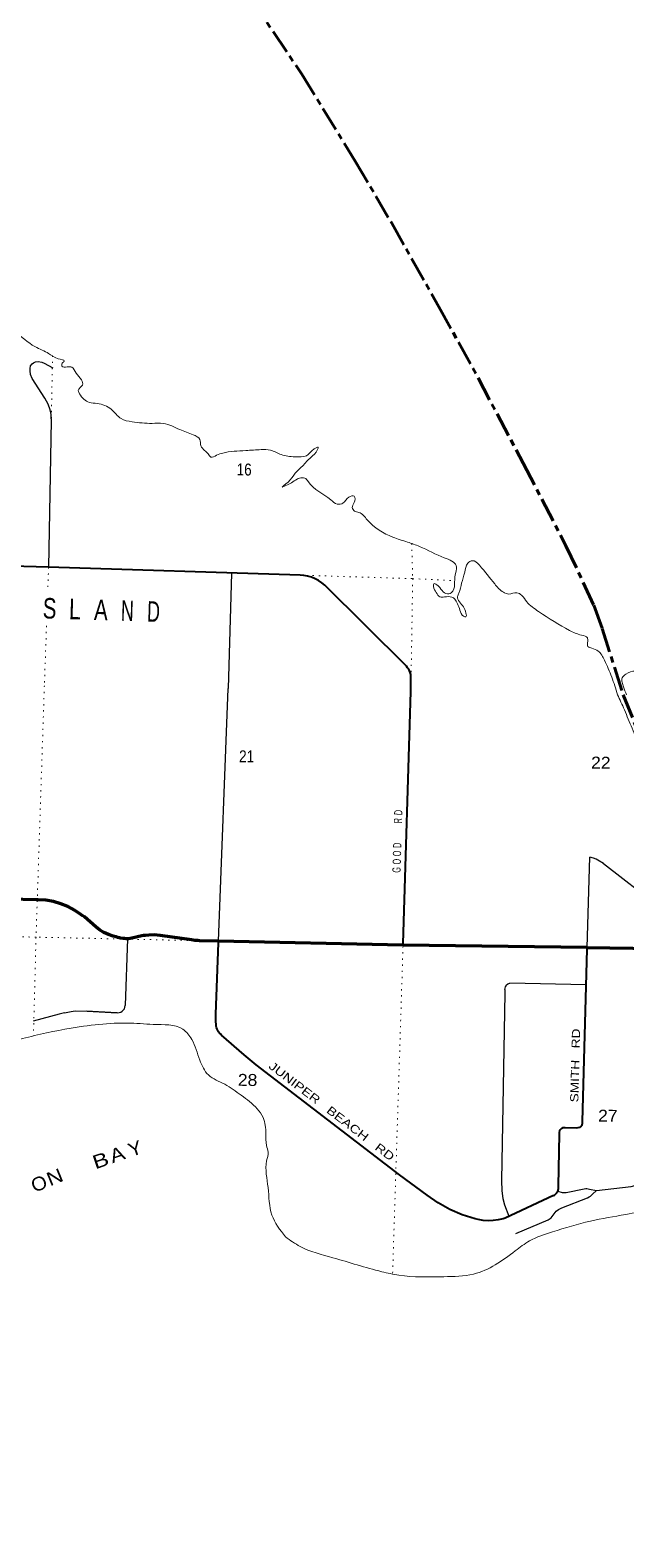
# Model space of a CAD drawing. Header units: feet. Extents: x -493433 to -244333, y 184684 to 373072.
# Drawn here: x -353286 to -344571, y 265903 to 287865 of the extents above; entities that cross this region are included whole.
import ezdxf
from ezdxf.enums import TextEntityAlignment as Align

# ---------------------------------------------------------------- set-up
doc = ezdxf.new("R2010")
doc.units = ezdxf.units.FT
doc.header["$LTSCALE"] = 60
doc.linetypes.add('DOTTED', pattern=[1.5, 0.3, -1.2])
doc.linetypes.add('LONG_DASH_SHORT_DASH', pattern=[9.9, 6, -1.2, 1.5, -1.2])
for name, color, linetype, lineweight in [('11', 7, 'LONG_DASH_SHORT_DASH', 60), ('23', 7, 'Continuous', 70), ('26', 7, 'Continuous', 40), ('27', 7, 'Continuous', 13), ('29', 7, 'Continuous', 25), ('39', 7, 'Continuous', 13), ('41', 7, 'Continuous', 13), ('7', 7, 'DOTTED', 13)]:
    doc.layers.add(name, color=color, linetype=linetype, lineweight=lineweight)
doc.layers.add('42', color=7, linetype='Continuous')

msp = doc.modelspace()

# ---------------------------------------------------------------- linework, layer by layer
at = {"layer": '11'}
for points in [[(-351055.41, 289813.39), (-349306.19, 287220.21), (-348521.01, 285944.59), (-347988.05, 285035.42), (-347298.15, 283812.07), (-346721.66, 282770.23), (-346063.19, 281523.16), (-345435.31, 280314.93), (-345029.28, 279442.3), (-344903.65, 279103.95), (-344597.62, 278132.02)], [(-344597.62, 278132.02), (-344315.28, 277434.99)]]:
    msp.add_lwpolyline(points, dxfattribs=at)
at = {"layer": '23'}
for p, q in [((-347823, 274466.95), (-350523.23, 274525.32)), ((-345125.98, 274430.78), (-347823, 274466.95))]:
    msp.add_line(p, q, dxfattribs=at)
for points in [[(-350523.23, 274525.32), (-350805, 274531.41), (-350829.75, 274531.94), (-350855, 274534.5), (-350870.06, 274536.02), (-350895.57, 274538.6), (-350920.06, 274542.04), (-351379.35, 274606.43), (-351462.04, 274614.67), (-351545.14, 274614.22), (-351596.58, 274608.74), (-351621.47, 274606.09), (-351646.58, 274600.74), (-351794.18, 274569.26), (-351819.02, 274563.96), (-351844.18, 274560.84), (-351846.75, 274560.52), (-351850.11, 274560.46), (-351875.27, 274560.02), (-351900.11, 274561.11), (-351919.4, 274562.06), (-351960.82, 274568.48), (-351976.34, 274572.58), (-352002, 274579.36), (-352026.34, 274585.43), (-352070.18, 274596.35), (-352138.76, 274621.2), (-352204.37, 274653.08), (-352266.29, 274691.64), (-352323.84, 274736.46), (-352489, 274878.95), (-352520.97, 274902.24), (-352540.07, 274916.89), (-352633.23, 274979.32), (-352732.4, 275031.68), (-352836.5, 275073.38), (-352944.39, 275103.97), (-353054.88, 275123.12), (-353166.77, 275130.61), (-353191, 275128.95), (-353989.05, 275146.74)], [(-345125.98, 274430.78), (-342453, 274394.95), (-342374, 274393.38), (-342038.02, 274386.68), (-342011.01, 274386.14), (-340240.79, 274350.85), (-340234.01, 274350.95), (-340051.17, 274363.44), (-339870.64, 274394.97), (-339687.87, 274448.86), (-339232.01, 274605.99), (-339004, 274684.95), (-338792, 274748.95), (-338764.86, 274754.31), (-338755.92, 274756.45), (-338634.78, 274778.24), (-338512.02, 274787.24), (-338501, 274787.95), (-337736.18, 274801.57)]]:
    msp.add_lwpolyline(points, dxfattribs=at)
at = {"layer": '26'}
for points in [[(-347706.91, 278180.24), (-347705.5, 278402.81), (-347709.93, 278429.8), (-347717.16, 278456.17), (-347727.11, 278481.64), (-347739.66, 278505.93), (-347754.69, 278528.78), (-347772.02, 278549.93), (-348966.82, 279735.13), (-349011.1, 279772.33), (-349059.02, 279804.69), (-349110.06, 279831.87), (-349163.66, 279853.56), (-349219.24, 279869.53), (-349276.18, 279879.61), (-349328.95, 279883.56), (-353014, 279997.95), (-358427, 280147.95)], [(-347823, 274466.95), (-347822.23, 274491.95), (-347706.91, 278180.24)], [(-345618.52, 270798.92), (-346325.86, 270469.51), (-346356.19, 270459.77), (-346428.17, 270442.45), (-346501.58, 270432.75), (-346575.59, 270430.77), (-346649.4, 270436.55), (-346722.21, 270450), (-346767.98, 270460.82), (-346956.26, 270518.43), (-347137.48, 270595.42), (-347309.66, 270690.92), (-347470.91, 270803.89), (-347873, 271104.95), (-349973.71, 272714.64), (-350150.73, 272860.98), (-350479.3, 273149.46), (-350493.22, 273161.63), (-350509.04, 273178.35), (-350523.03, 273196.62), (-350535.03, 273216.26), (-350544.91, 273237.05), (-350552.57, 273258.75), (-350557.91, 273281.14), (-350560.89, 273303.96), (-350564.72, 273349.85), (-350565.59, 273455.85), (-350524.23, 274499.96), (-350523.23, 274525.32)], [(-345597.43, 270811.56), (-345587.19, 270819.59), (-345577.84, 270828.65), (-345569.49, 270838.64), (-345562.23, 270849.44), (-345556.13, 270860.95), (-345551.28, 270873.03), (-345547.71, 270885.55), (-345546.42, 270892.96), (-345544.65, 270918.15), (-345544.24, 270942.96), (-345531.72, 271699.91), (-345531.31, 271724.85), (-345526.62, 271749.91), (-345524.81, 271754.53), (-345521.31, 271761.3), (-345517.11, 271767.68), (-345512.27, 271773.58), (-345506.84, 271778.94), (-345500.88, 271783.7), (-345494.45, 271787.82), (-345487.63, 271791.24), (-345480.49, 271793.93), (-345473.11, 271795.86), (-345465.56, 271797.01), (-345457.94, 271797.36), (-345450.32, 271796.91), (-345448.98, 271796.75), (-345281, 271792.99), (-345255.94, 271794.95), (-345231, 271800.96), (-345229.67, 271801.52), (-345223.7, 271804.83), (-345218.1, 271808.75), (-345212.95, 271813.24), (-345208.29, 271818.24), (-345204.18, 271823.69), (-345200.66, 271829.55), (-345197.78, 271835.74), (-345197.71, 271835.95), (-345193.05, 271860.89), (-345192.4, 271885.95), (-345126.65, 274404.95), (-345125.98, 274430.78)], [(-345618.61, 270799.1), (-345605.3, 270806.51), (-345597.56, 270811.72)]]:
    msp.add_lwpolyline(points, dxfattribs=at)
at = {"layer": '29'}
for p, q in [((-350333, 279912.95), (-350382.2, 278222.08)), ((-350523.24, 274524.96), (-350382.2, 278222.08)), ((-345126, 274429.95), (-345084.13, 275753.95)), ((-351859, 274560.95), (-351893.73, 273581.94)), ((-345139.07, 273887.01), (-346256.98, 273907.93)), ((-352009.98, 273473.23), (-352464.03, 273498.45))]:
    msp.add_line(p, q, dxfattribs=at)
for points in [[(-352974, 282170.95), (-352977.11, 282236.48), (-352990.16, 282306.16), (-353020.63, 282386.72), (-353068.51, 282475.99), (-353255.66, 282761.22), (-353279.59, 282820.01), (-353286.12, 282876.62), (-353286.12, 282911.46), (-353277.42, 282948.47), (-353255.66, 282976.78), (-353236.07, 282994.2), (-353203.43, 283005.08), (-353166.43, 283009.44), (-353114.2, 283000.73), (-353077.21, 282987.67), (-353016.28, 282955.01), (-352950.99, 282917.99)], [(-352974, 282170.95), (-352974, 282149.95), (-353014, 279997.95)], [(-344888, 275660.95), (-344968.98, 275711.14), (-344995.39, 275726.55), (-345032.79, 275739.76), (-345084.13, 275753.95)], [(-344894.25, 275665.04), (-344888, 275660.95), (-344080, 275035.95)], [(-346330.49, 273814.95), (-346327.59, 273837.22), (-346323.19, 273853.73), (-346313.29, 273872.44), (-346306.69, 273882.9), (-346284.69, 273899.96), (-346256.98, 273907.93)], [(-346330.49, 273814.95), (-346331, 273760.95), (-346382.02, 271020.04)], [(-352779.71, 273473.81), (-352858, 273453.95), (-353240, 273354.95)], [(-352779.71, 273473.81), (-352685.04, 273495.48), (-352623.43, 273502.08), (-352449.62, 273499.88), (-352007.38, 273473.46), (-351980.98, 273477.87), (-351954.58, 273486.67), (-351936.97, 273497.68), (-351917.17, 273517.49), (-351903.97, 273532.9), (-351893.73, 273581.94)], [(-346382.02, 271020.04), (-346373.79, 270866.5), (-346360.59, 270756.43), (-346334.19, 270666.18), (-346274.78, 270496.67)], [(-346170, 270242.95), (-345696.13, 270446.04), (-345654.33, 270472.46), (-345636.73, 270494.47), (-345579.52, 270569.32), (-345544.32, 270597.93), (-345495.91, 270622.15), (-345119.68, 270765.24), (-345095.49, 270779), (-345077.88, 270792.21), (-345047.07, 270822.47), (-344989, 270874.95)], [(-345554, 270862.95), (-345490.42, 270843.94), (-345465.12, 270842.84), (-345432.12, 270846.14), (-345169.19, 270900.08), (-345142.79, 270903.38), (-345129.59, 270902.28), (-345091.09, 270893.47), (-344989, 270874.95)], [(-344989, 270874.95), (-344480, 270929.95), (-344224.47, 271002.61)]]:
    msp.add_lwpolyline(points, dxfattribs=at)
at = {"layer": '39'}
for points in [[(-352581, 282584.95), (-352555, 282626.95), (-352518, 282664.95), (-352533, 282741.95), (-352608, 282841.95), (-352674, 282926.95), (-352741, 282931.95), (-352819, 282940.95), (-352813, 282985.95), (-352786, 283017.95), (-352874, 283052.95), (-353013, 283127.95), (-353213, 283228.95), (-353506, 283446.95), (-353863, 283618.95), (-355223, 284194.95), (-355381, 284291.95), (-355537, 284314.95), (-356367, 284427.95), (-356837, 284477.95), (-357275, 284523.95), (-357351, 284548.95), (-357341, 284580.95), (-357298, 284652.95), (-357329, 284740.95), (-357473, 284869.95), (-357650, 285047.95), (-357775, 285238.95), (-357853, 285470.95), (-357982, 285605.95), (-358207, 285731.95), (-358700, 285858.95), (-359101, 285944.95), (-359390, 285931.95), (-359546, 285874.95), (-359665, 285760.95), (-359836, 285479.95), (-360004, 285113.95), (-360303, 284175.95), (-360528, 283438.95), (-360745, 282698.95), (-361002, 281886.95), (-361335, 281082.95), (-361821, 280358.95), (-362120, 280020.95), (-362536, 279592.95), (-362917, 279328.95), (-363443, 279083.95), (-363834, 278946.95), (-364379, 278830.95), (-364573, 278798.95), (-364787, 278863.95), (-365012, 278910.95), (-365254, 278933.95), (-365834, 279047.95), (-366349, 279211.95), (-366775, 279390.95), (-367030, 279497.95), (-367261, 279635.95), (-367573, 279885.95), (-367676, 280036.95), (-367736, 280249.95), (-367736, 280431.95), (-367741, 280631.95), (-367777, 280834.95), (-367880, 280971.95), (-368047, 281066.95), (-368188, 281100.95), (-368340.37, 281112.36)], [(-344680.43, 278133.47), (-344765, 278391.95), (-344873, 278637.95), (-344963, 278771.95), (-345057, 278811.95), (-345113, 278838.95), (-345116, 278915.95), (-345122, 278963.95), (-345206, 279003.95), (-345385, 279074.95), (-345836, 279350.95), (-346010, 279494.95), (-346085, 279588.95), (-346156, 279625.95), (-346271, 279606.95), (-346353, 279633.95), (-346479, 279754.95), (-346704, 280028.95), (-346810, 280094.95), (-346871, 280058.95), (-346919, 279925.95), (-346964, 279766.95), (-347004, 279621.95), (-347023, 279569.95), (-346938, 279418.95), (-346901, 279326.95), (-346901, 279272.95), (-346935, 279280.95), (-346989, 279372.95), (-347026, 279463.95), (-347064, 279533.95), (-347106, 279559.95), (-347215, 279563.95), (-347281, 279564.95), (-347335, 279627.95), (-347376, 279716.95), (-347372, 279755.95), (-347308, 279724.95), (-347232, 279638.95), (-347149, 279611.95), (-347092, 279650.95), (-347067, 279781.95), (-347051, 279921.95), (-347043, 280022.95), (-347105, 280087.95), (-347218, 280137.95), (-347581, 280303.95), (-347756, 280366.95), (-347971, 280439.95), (-348346, 280691.95), (-348470, 280801.95), (-348532, 280820.95), (-348566, 280871.95), (-348538, 280946.95), (-348537, 281037.95), (-348618, 281025.95), (-348702, 280935.95), (-348785, 280924.95), (-348879, 280984.95), (-349213, 281253.95), (-349261, 281304.95), (-349301, 281309.95), (-349374, 281287.95), (-349456, 281236.95), (-349541, 281194.95), (-349592, 281171.95), (-349506, 281246.95), (-349412, 281360.95), (-349297, 281478.95), (-349174, 281606.95), (-349074, 281720.95), (-349065, 281755.95), (-349122, 281731.95), (-349237, 281631.95), (-349406, 281615.95), (-349608, 281648.95), (-349765, 281712.95), (-349900, 281720.95), (-350126, 281707.95), (-350462, 281670.95), (-350553, 281637.95), (-350637, 281610.95), (-350678, 281659.95), (-350730, 281708.95), (-350782, 281777.95), (-350799, 281869.95), (-350895, 281938.95), (-351090, 282014.95), (-351331, 282105.95), (-351499, 282105.95), (-351791, 282129.95), (-351952, 282174.95), (-352096, 282311.95), (-352301, 282396.95), (-352416, 282410.95), (-352560, 282537.95), (-352581, 282584.95)], [(-342874.53, 278105.46), (-342902, 278138.95), (-343003, 278169.95), (-343176, 278212.95), (-343351, 278281.95), (-343478, 278339.95), (-343564, 278376.95), (-343627, 278363.95), (-343646, 278303.95), (-343657, 278232.95), (-343661, 278167.95), (-343699, 278204.95), (-343846, 278271.95), (-344274, 278436.95), (-344425, 278478.95), (-344557, 278433.95), (-344612, 278379.95), (-344613, 278316.95), (-344594, 278247.95), (-344546.78, 278131.28)], [(-342307.59, 274445.48), (-342541, 274624.95), (-342805, 274798.95), (-343107, 274977.95), (-343418, 275292.95), (-343556, 275625.95), (-343593, 275852.95), (-343694, 276033.95), (-343815, 276244.95), (-343810, 276495.95), (-343814, 276796.95), (-343967, 276998.95), (-344205, 277174.95), (-344338, 277366.95), (-344466, 277640.95), (-344580, 277912.95), (-344680.43, 278133.47)], [(-349545, 270193.95), (-349329, 270053.95), (-348851, 269888.95), (-348133, 269684.95), (-347884, 269633.95), (-347227, 269611.95), (-346789, 269649.95), (-346178, 269988.95), (-345969, 270135.95), (-345633, 270266.95), (-345077, 270426.95), (-344560, 270521.95), (-344174, 270584.95), (-343555, 270551.95), (-343288, 270503.95), (-343096, 270509.95), (-342816, 270532.95), (-342583, 270566.95), (-342474, 270648.95), (-342427, 270694.95), (-342404, 270706.95), (-342372, 270687.95), (-342412, 270598.95), (-342536, 270521.95), (-342677, 270498.95), (-342897, 270483.95), (-343081, 270456.95), (-343161, 270451.95), (-343170, 270425.95), (-343156, 270344.95), (-343135, 270283.95), (-343079, 270262.95), (-343042, 270278.95), (-343020, 270322.95), (-342945, 270352.95), (-342889, 270325.95), (-342916, 270232.95), (-342955, 270144.95), (-342949, 270123.95), (-342879, 270123.95), (-342798, 270146.95), (-342711, 270192.95), (-342672, 270246.95), (-342650, 270247.95), (-342600, 270174.95), (-342521, 270042.95), (-342436, 269914.95), (-342382, 269879.95), (-342411, 269800.95), (-342396, 269719.95), (-342333, 269721.95), (-342276, 269781.95), (-342198, 269863.95), (-342106, 269855.95), (-342064, 269819.95), (-341976, 269777.95), (-341839, 269727.95), (-341808, 269826.95), (-341734, 269924.95), (-341695, 270025.95), (-341719, 270217.95), (-341798, 270361.95), (-341950, 270446.95), (-342244, 270615.95), (-342343, 270755.95), (-342357, 270943.95), (-342300, 271214.95), (-342111, 271816.95), (-341993, 272089.95), (-341872, 272270.95), (-341774, 272451.95), (-341772, 272592.95), (-341815, 272718.95), (-341873, 273102.95), (-341862, 273343.95), (-341843, 273559.95), (-341838, 273824.95), (-341939, 274013.95), (-342102, 274194.95), (-342217.42, 274336.79)], [(-357339, 258714.95), (-357214, 258880.95), (-357130, 259067.95), (-357051, 259434.95), (-356992, 259672.95), (-356922, 259784.95), (-356726, 259976.95), (-356140, 260438.95), (-355904, 260620.95), (-355689, 260880.95), (-355456, 261193.95), (-354724, 262272.95), (-354365, 262834.95), (-354171, 263209.95), (-354055, 263465.95), (-354023, 263671.95), (-353968, 263896.95), (-353948, 264234.95), (-354053, 264506.95), (-354275, 264866.95), (-354531, 265174.95), (-354689, 265339.95), (-354773, 265358.95), (-354780, 265273.95), (-354707, 265166.95), (-354615, 265084.95), (-354539, 265018.95), (-354552, 264976.95), (-354618, 264985.95), (-354737, 265037.95), (-354865, 265095.95), (-354945, 265114.95), (-354954, 265067.95), (-354886, 265000.95), (-354754, 264917.95), (-354670, 264850.95), (-354645, 264787.95), (-354680, 264737.95), (-354752, 264730.95), (-354870, 264822.95), (-355066, 265010.95), (-355215, 265193.95), (-355327, 265271.95), (-355466, 265287.95), (-355681, 265308.95), (-355824, 265311.95), (-355928, 265428.95), (-355951, 265634.95), (-356032, 266009.95), (-356049, 266290.95), (-356189, 267239.95), (-356218, 267704.95), (-356170, 267989.95), (-356132, 268182.95), (-356152, 268365.95), (-356348, 268852.95), (-356371, 268971.95), (-356333, 269082.95), (-356328, 269215.95), (-356357, 269270.95), (-356487, 269381.95), (-356672, 269561.95), (-356843, 269835.95), (-356906, 270131.95), (-356869, 270541.95), (-356755, 270756.95), (-356473, 271094.95), (-356243, 271332.95), (-356139, 271420.95), (-356130, 271491.95), (-356206, 271530.95), (-356222, 271609.95), (-356123, 271725.95), (-355853, 271938.95), (-355213, 272355.95), (-354584, 272680.95), (-353918, 272943.95), (-353222, 273140.95), (-352503, 273277.95), (-352051, 273321.95), (-351672, 273316.95), (-351481, 273304.95), (-351046, 273233.95), (-350917, 273086.95), (-350799, 272781.95), (-350673, 272566.95), (-350434, 272428.95), (-350192, 272267.95), (-349959, 272069.95), (-349873, 271940.95), (-349830, 271708.95), (-349822, 271532.95), (-349799, 271436.95), (-349820, 271307.95), (-349799, 270917.95), (-349743, 270514.95), (-349545, 270193.95)]]:
    msp.add_spline(points, degree=3, dxfattribs=at)
at = {"layer": '7'}
for p, q in [((-347680, 279831.95), (-347064.67, 279802.03)), ((-353044.62, 279141.48), (-353075.98, 278264.54))]:
    msp.add_line(p, q, dxfattribs=at)
for points in [[(-352956.75, 283097.78), (-353014, 279997.95), (-353026.78, 279640.48)], [(-347693.83, 280345.47), (-347680, 279831.95), (-347708.01, 278180.26)], [(-360099.51, 280188.3), (-358427, 280147.95), (-353014, 279997.95), (-347680, 279831.95)], [(-353075.98, 278264.54), (-353198, 274582.95), (-353236.61, 273137.47)], [(-347708.01, 278180.26), (-347819.38, 274541.21), (-347975.1, 269648.94)], [(-342350.01, 274392.61), (-342453, 274394.95), (-347823, 274466.95), (-353198, 274582.95), (-358542, 274725.95), (-363948, 274870.95), (-368441.89, 274978.77)]]:
    msp.add_lwpolyline(points, dxfattribs=at)

# ---------------------------------------------------------------- texts
at = {"layer": '27', "width": 0.65}
for s, p in [('R', (-347836, 276286.59)), ('D', (-347832.33, 276406.53)), ('O', (-347850.68, 275806.8)), ('D', (-347847.01, 275926.76)), ('O', (-347854.35, 275686.86)), ('G', (-347858.02, 275566.93))]:
    msp.add_text(s, height=120, rotation=88.247, dxfattribs=at).set_placement(p, align=Align.CENTER)
at = {"layer": '27'}
for s, rotation, width, p in [('SMITH   RD', 88.505, 1.25, (-345255.2, 272162.65)), ('JUNIPER   BEACH   RD', 322.538, 1.3, (-349800.94, 272673.79))]:
    msp.add_text(s, height=120, rotation=rotation, dxfattribs=dict(at, width=width)).set_placement(p)
at = {"layer": '41'}
for s, rotation, width, p in [('A', 18.89, 1.2, (-351977.31, 271306.49)), ('Y', 18.89, 1.1, (-351714.72, 271393.39)), ('B', 18.89, 1.3, (-352219.8, 271220.36)), ('O', 22.303, 1.1, (-353115.85, 270882.69)), ('N', 22.303, 1.2, (-352885.79, 270977.53))]:
    msp.add_text(s, height=200, rotation=rotation, dxfattribs=dict(at, width=width)).set_placement(p, align=Align.CENTER)
at = {"layer": '42'}
for s, width, p in [('S', 0.75, (-353103.38, 279251.22)), ('L', 0.8, (-352720.1, 279239.29)), ('A', 0.75, (-352350.99, 279227.81)), ('N', 0.65, (-351958.27, 279215.59)), ('D', 0.65, (-351575, 279203.66))]:
    msp.add_text(s, height=300, rotation=358.218, dxfattribs=dict(at, width=width)).set_placement(p)
at = {"layer": '7'}
for s, rotation, width, p in [('16', 359.309, 0.85, (-350261, 281343.95)), ('21', 359.363, 0.85, (-350225, 277143.95)), ('22', 359.363, 1.1, (-345069, 277051.95)), ('28', 359.363, 1.1, (-350243, 272406.95)), ('27', 359.363, 1.1, (-344966.27, 271882.22))]:
    msp.add_text(s, height=175, rotation=rotation, dxfattribs=dict(at, width=width)).set_placement(p)

doc.saveas('drawing.dxf')
